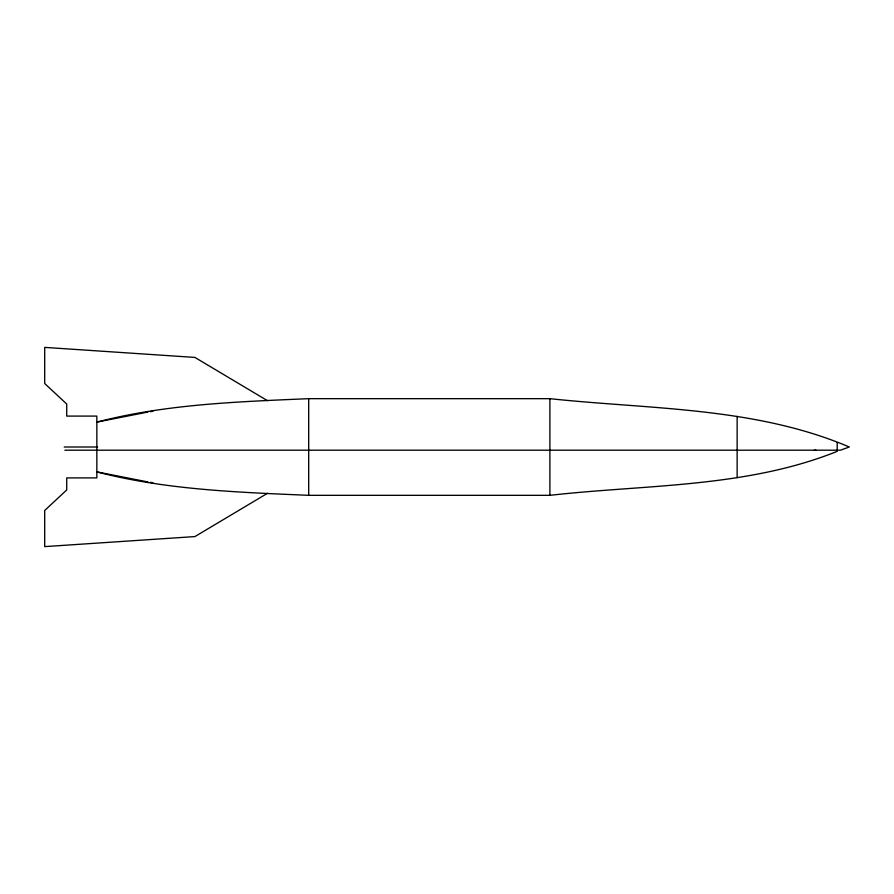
<?xml version="1.0" encoding="UTF-8"?>
<svg xmlns="http://www.w3.org/2000/svg" width="894" height="894" viewBox="0 0 894 894"><rect width="100%" height="100%" fill="white"/><g stroke="black" fill="none" stroke-linecap="round" stroke-linejoin="round"><path stroke-width="1.34" d="M267.462 493.309L194.914 536.579L44.7 546.614L44.7 510.485L66.726 489.957L66.726 477.91L96.843 477.91L96.843 416.09L66.726 416.09L66.726 404.043L44.7 383.515L44.7 347.386L194.914 357.421L267.462 400.691M147.912 412.045L96.843 422.113C166.027 404.099 237.67 401.764 308.698 398.668L549.899 398.668C650.184 409.396 754.782 406.804 849.3 447L840.405 450.196L64.86 450.196M150.404 411.665L152.908 411.285M147.912 481.955L96.843 471.887C166.027 489.901 237.67 492.236 308.698 495.332L549.899 495.332C645.881 484.436 746.077 487.945 837.197 451.358L837.197 442.642M814.367 450.196L815.965 450.196M64.212 447L97.591 447M150.404 482.335L152.908 482.715M737.137 416.336L737.137 477.664M549.899 398.668L549.899 495.332M308.698 398.668L308.698 495.332"/></g></svg>
